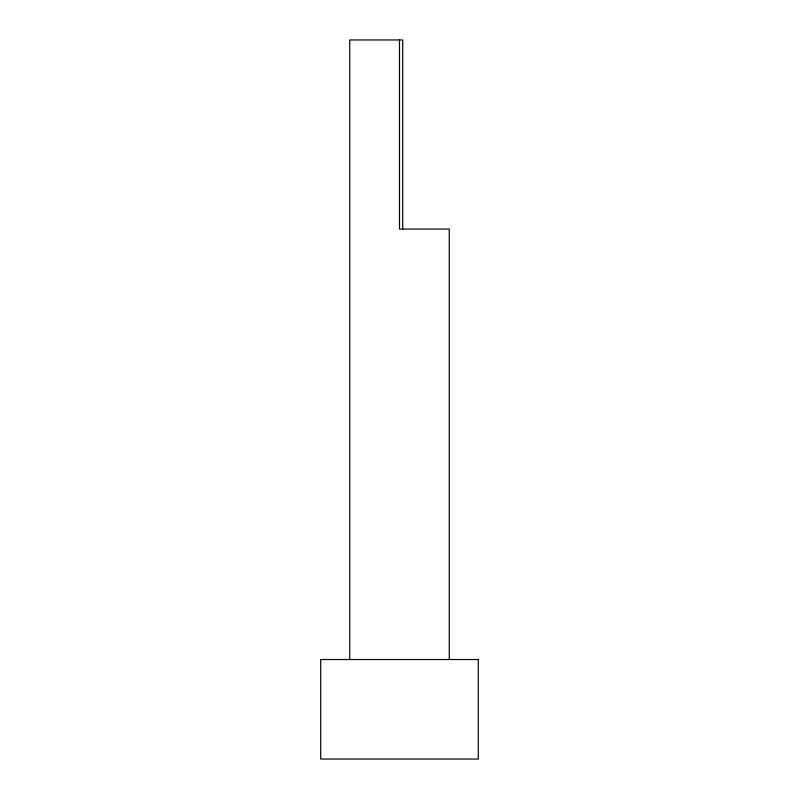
<?xml version="1.0" encoding="UTF-8"?>
<svg xmlns="http://www.w3.org/2000/svg" width="799" height="799" viewBox="0 0 799 799"><rect width="100%" height="100%" fill="white"/><g stroke="black" fill="none" stroke-linecap="round" stroke-linejoin="round"><path stroke-width="1.2" d="M449.268 659.525L449.268 229.053L399.5 229.053L399.5 39.95M402.716 229.053L402.716 39.95L349.732 39.95L349.732 659.525M478.291 659.525L320.709 659.525L320.709 759.05L478.291 759.05L478.291 659.525"/></g></svg>
